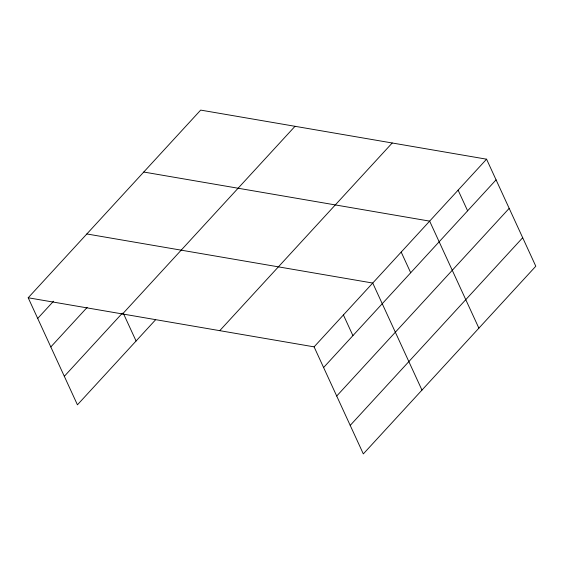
<?xml version="1.0" encoding="UTF-8"?>
<svg xmlns="http://www.w3.org/2000/svg" width="564" height="564" viewBox="0 0 564 564"><rect width="100%" height="100%" fill="white"/><g stroke="black" fill="none" stroke-linecap="round" stroke-linejoin="round"><path stroke-width="0.85" d="M28.2 297.771L200.678 110.1L486.57 159.189L535.8 266.229L363.322 453.9L314.092 346.86L28.2 297.771L77.43 404.811L155.643 319.71M37.703 318.434L53.538 301.211M50.816 346.938L87.173 307.38M64.324 376.308L122.381 313.14M122.543 313.972L295.021 126.301M219.748 330.666L392.227 142.988M314.092 346.86L486.57 159.189M323.595 367.531L496.073 179.853M336.701 396.034L509.179 208.356M350.209 425.397L522.687 237.726M143.764 172.034L429.648 221.123L478.885 328.163M86.842 233.961L372.733 283.05L421.964 390.091M458.109 190.153L467.612 210.823M401.194 252.087L410.698 272.75M343.413 314.959L352.916 335.622M123.692 314.085L136.072 341.001"/></g></svg>
